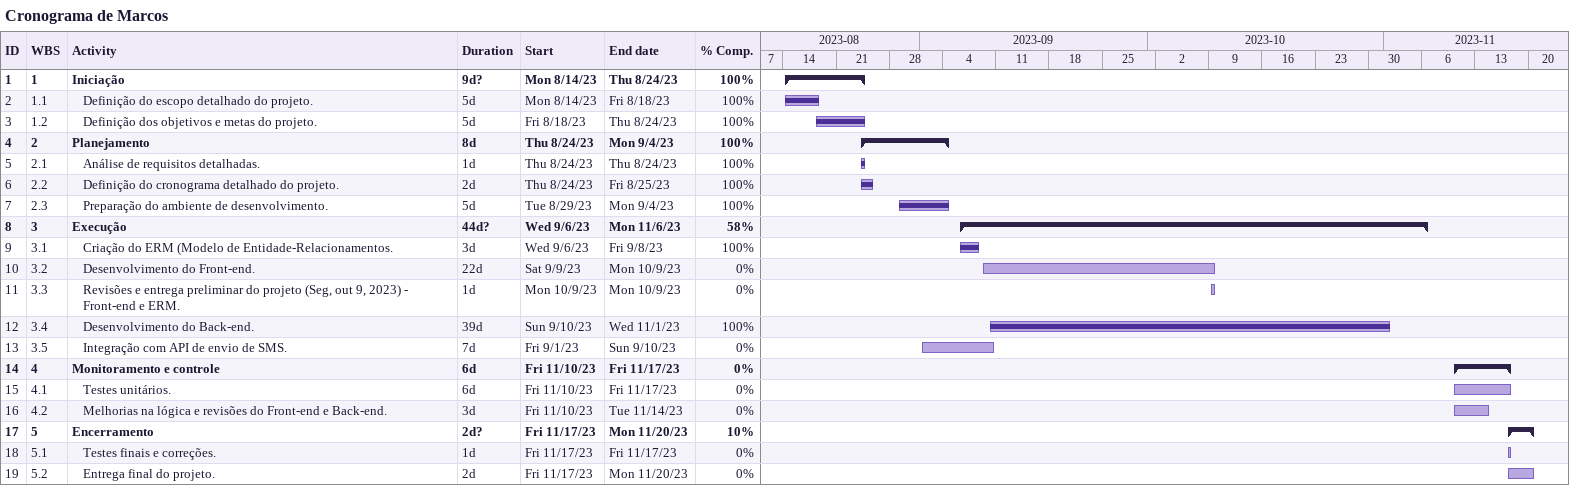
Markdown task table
Cronograma de Marcos

| ID | WBS | Task | Duration | Start | Finish | % complete |
|---|---|---|---|---|---|---|
| 1 | 1 | **Iniciação** | 9d? | 2023-08-14 | 2023-08-24 | 100 |
| 2 | 1.1 | Definição do escopo detalhado do projeto. | 5d | 2023-08-14 | 2023-08-18 | 100 |
| 3 | 1.2 | Definição dos objetivos e metas do projeto. | 5d | 2023-08-18 | 2023-08-24 | 100 |
| 4 | 2 | **Planejamento** | 8d | 2023-08-24 | 2023-09-04 | 100 |
| 5 | 2.1 | Análise de requisitos detalhadas. | 1d | 2023-08-24 | 2023-08-24 | 100 |
| 6 | 2.2 | Definição do cronograma detalhado do projeto. | 2d | 2023-08-24 | 2023-08-25 | 100 |
| 7 | 2.3 | Preparação do ambiente de desenvolvimento. | 5d | 2023-08-29 | 2023-09-04 | 100 |
| 8 | 3 | **Execução** | 44d? | 2023-09-06 | 2023-11-06 | 58 |
| 9 | 3.1 | Criação do ERM (Modelo de Entidade-Relacionamentos. | 3d | 2023-09-06 | 2023-09-08 | 100 |
| 10 | 3.2 | Desenvolvimento do Front-end. | 22d | 2023-09-09 | 2023-10-09 | 0 |
| 11 | 3.3 | Revisões e entrega preliminar do projeto (Seg, out 9, 2023) - Front-end e ERM. | 1d | 2023-10-09 | 2023-10-09 | 0 |
| 12 | 3.4 | Desenvolvimento do Back-end. | 39d | 2023-09-10 | 2023-11-01 | 100 |
| 13 | 3.5 | Integração com API de envio de SMS. | 7d | 2023-09-01 | 2023-09-10 | 0 |
| 14 | 4 | **Monitoramento e controle** | 6d | 2023-11-10 | 2023-11-17 | 0 |
| 15 | 4.1 | Testes unitários. | 6d | 2023-11-10 | 2023-11-17 | 0 |
| 16 | 4.2 | Melhorias na lógica e revisões do Front-end e Back-end. | 3d | 2023-11-10 | 2023-11-14 | 0 |
| 17 | 5 | **Encerramento** | 2d? | 2023-11-17 | 2023-11-20 | 10 |
| 18 | 5.1 | Testes finais e correções. | 1d | 2023-11-17 | 2023-11-17 | 0 |
| 19 | 5.2 | Entrega final do projeto. | 2d | 2023-11-17 | 2023-11-20 | 0 |
